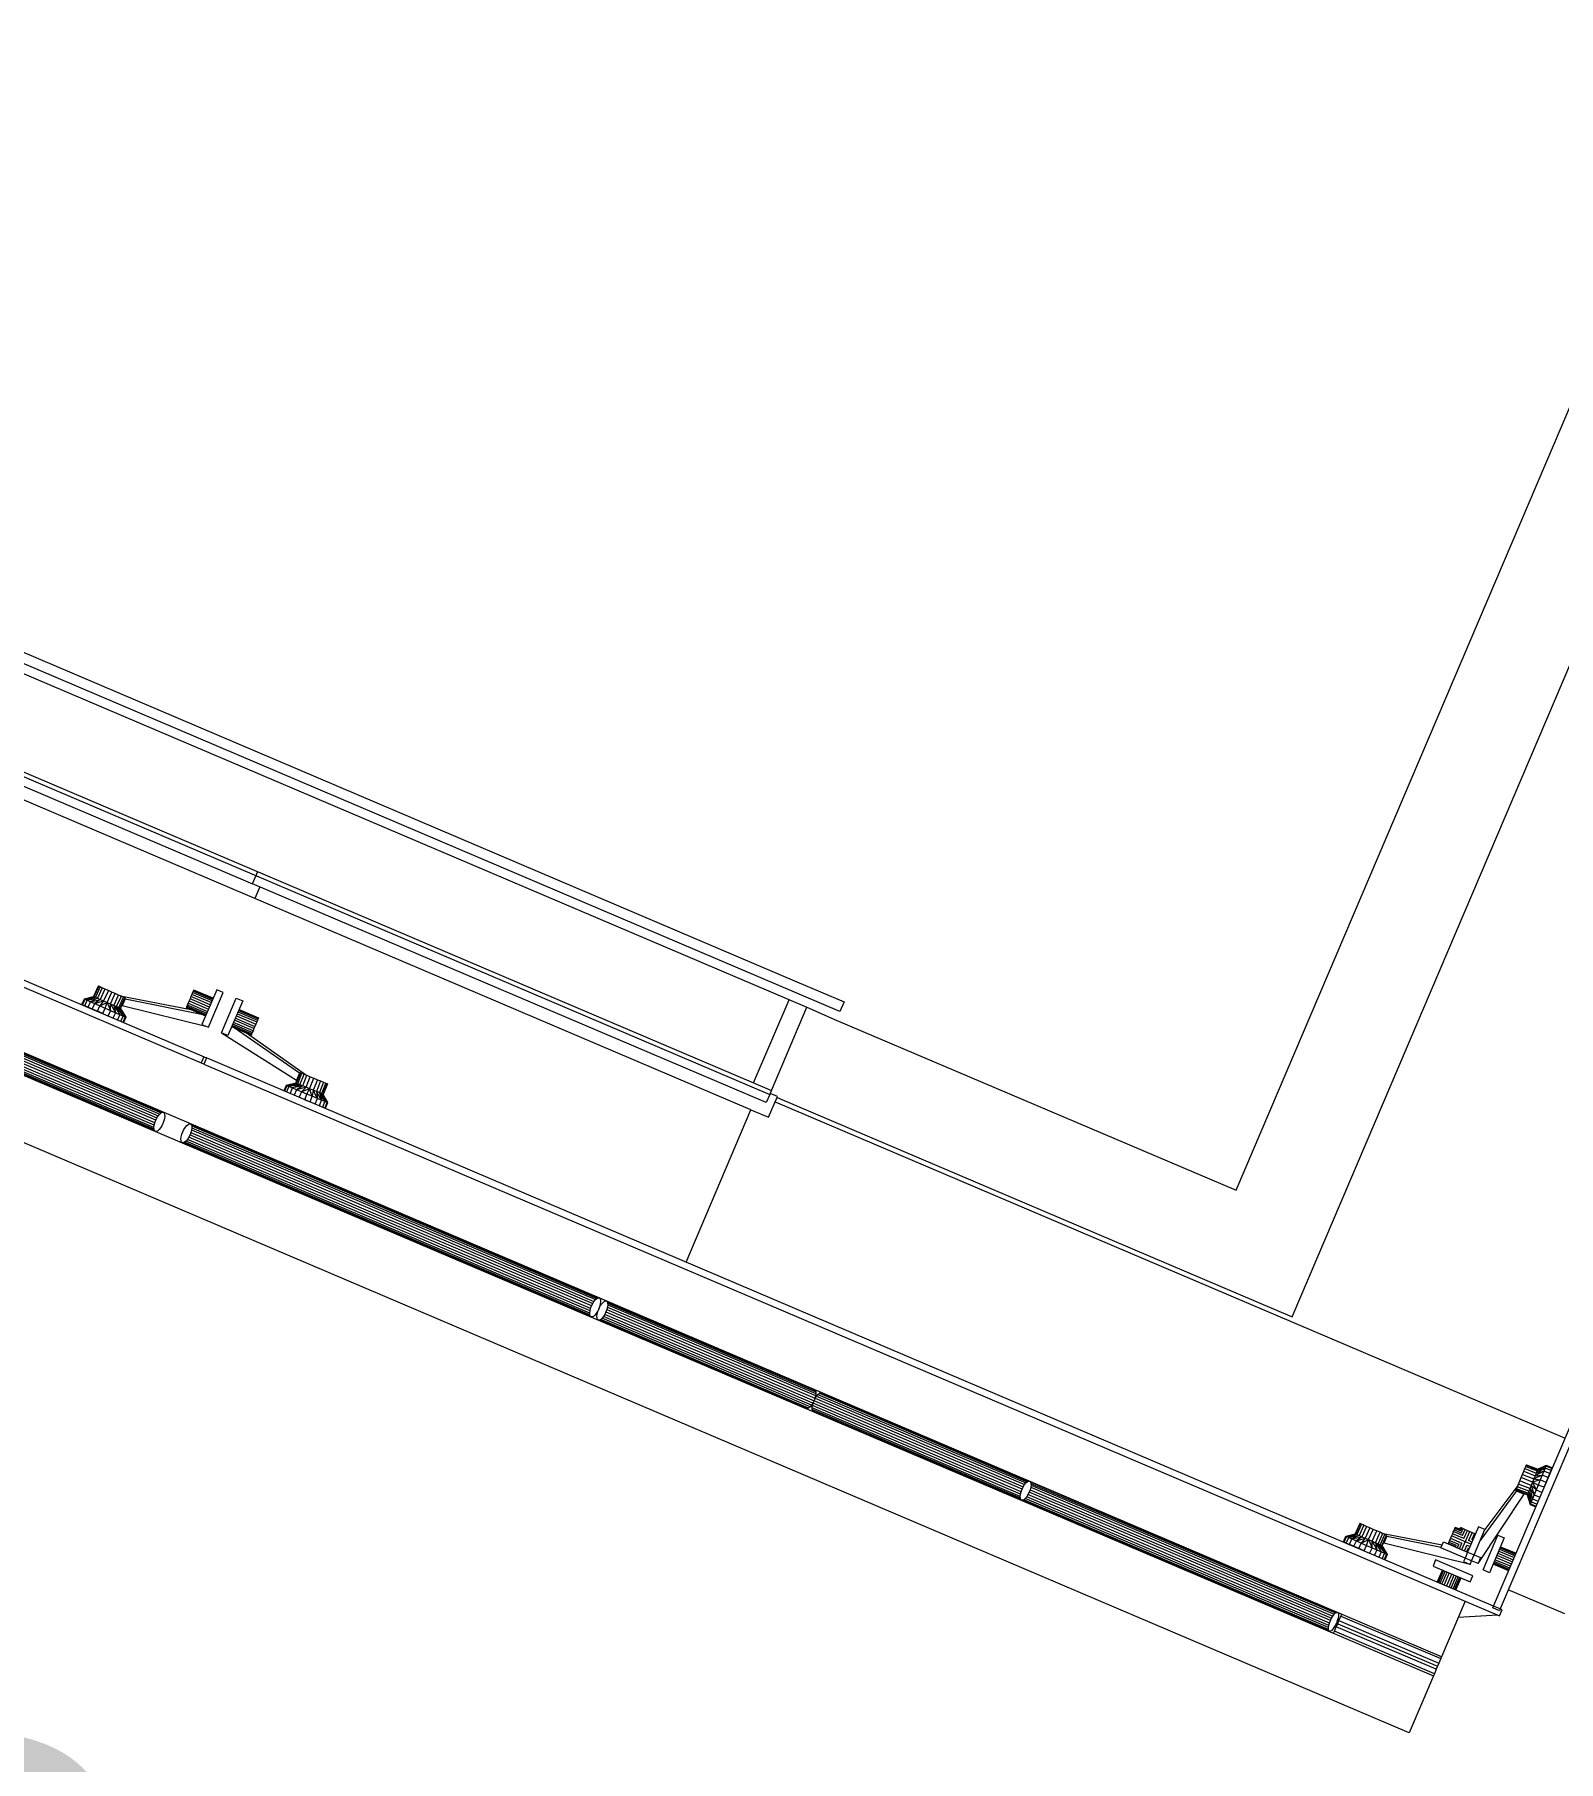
# Model space of a CAD drawing. Header units: metres. Extents: x -48 to 2360, y -1392 to 453.
# Drawn here: x 262.298 to 263.379, y -1268.028 to -1266.804 of the extents above; entities that cross this region are included whole.
import ezdxf
from ezdxf.enums import TextEntityAlignment as Align

# ---------------------------------------------------------------- set-up
doc = ezdxf.new("R2010")
doc.units = ezdxf.units.M
doc.layers.get('0').update_dxf_attribs({"color": 200})
doc.layers.add('corte3', color=215, linetype='Continuous', lineweight=5)
doc.layers.add('MUEBLES', color=223, linetype='Continuous', lineweight=5, transparency=0.3)
doc.styles.get("Standard").update_dxf_attribs({"font": 'arial.ttf'})

# ---------------------------------------------------------------- blocks, each defined once
blk = doc.blocks.new('S-Nivel Planta')
at = {"ltscale": 0.5}
h = blk.add_hatch(color=256, dxfattribs=at)
h.paths.add_polyline_path([(-0.06, 0), (0, 0), (0, 0.06, 0.414214)])
h.paths.add_polyline_path([(0, -0.06, 0.414214), (0.06, 0), (0, 0)])
for p, q in [((0, 0.08), (0, -0.08)), ((0.08, 0), (-0.08, 0))]:
    blk.add_line(p, q, dxfattribs=at)
blk.add_circle((0, 0), 0.06, dxfattribs=at)
blk.add_attdef('NIVEL_PLANTA', text='', height=0.12).set_placement((0.13, 0), align=Align.MIDDLE_LEFT)

msp = doc.modelspace()

# ---------------------------------------------------------------- linework, layer by layer
at = {"layer": 'MUEBLES', "transparency": 33554687}
for p, q in [((263.1501, -1267.6232), (263.6753, -1266.39)), ((263.3326, -1267.918), (263.6988, -1267.0582)), ((263.7035, -1267.0602), (263.3373, -1267.92)), ((261.5008, -1267.1378), (262.4201, -1267.5293)), ((262.4182, -1267.5337), (261.4989, -1267.1422)), ((262.8692, -1267.4965), (262.0989, -1267.1684)), ((262.1173, -1267.1833), (262.8457, -1267.4935)), ((262.1353, -1267.1758), (262.8386, -1267.4754)), ((263.2957, -1267.9539), (261.5025, -1267.1902)), ((261.4968, -1267.2036), (263.29, -1267.9674)), ((263.1898, -1267.7129), (263.4078, -1267.201)), ((263.2728, -1268.0078), (261.4796, -1267.244)), ((262.091, -1267.245), (262.8194, -1267.5552)), ((262.1047, -1267.2476), (262.808, -1267.5471)), ((262.0885, -1267.2508), (262.4528, -1267.4059)), ((262.806, -1267.5661), (262.1027, -1267.2666)), ((262.4528, -1267.4059), (262.4564, -1267.3973)), ((262.817, -1267.561), (262.4528, -1267.4059)), ((262.4579, -1267.4081), (262.4544, -1267.4164)), ((262.3433, -1267.4785), (262.34, -1267.4858)), ((262.3437, -1267.4786), (262.3403, -1267.486)), ((262.3446, -1267.4791), (262.3413, -1267.4864)), ((262.3462, -1267.4797), (262.3428, -1267.4871)), ((262.3437, -1267.4786), (262.3433, -1267.4785)), ((262.3446, -1267.4791), (262.3437, -1267.4786)), ((262.3462, -1267.4797), (262.3446, -1267.4791)), ((262.3481, -1267.4806), (262.3448, -1267.4879)), ((262.3481, -1267.4806), (262.3462, -1267.4797)), ((262.3505, -1267.4816), (262.3481, -1267.4806)), ((262.4109, -1267.4815), (262.4106, -1267.4821)), ((262.411, -1267.4813), (262.4109, -1267.4815)), ((262.4247, -1267.4873), (262.4109, -1267.4815)), ((262.4248, -1267.4871), (262.411, -1267.4813)), ((262.4274, -1267.481), (262.4169, -1267.5056)), ((262.432, -1267.4829), (262.4274, -1267.481)), ((262.8386, -1267.4754), (262.8721, -1267.4896)), ((262.3318, -1267.4915), (262.3336, -1267.4876)), ((262.3323, -1267.4917), (262.3318, -1267.4915)), ((262.3323, -1267.4917), (262.3341, -1267.4879)), ((262.3338, -1267.4924), (262.3323, -1267.4917)), ((262.3336, -1267.4876), (262.34, -1267.4858)), ((262.3336, -1267.4876), (262.3403, -1267.486)), ((262.3336, -1267.4876), (262.3341, -1267.4879)), ((262.3338, -1267.4924), (262.3355, -1267.4885)), ((262.3361, -1267.4934), (262.3338, -1267.4924)), ((262.3341, -1267.4879), (262.3403, -1267.486)), ((262.3341, -1267.4879), (262.3413, -1267.4864)), ((262.3355, -1267.4885), (262.3341, -1267.4879)), ((262.3355, -1267.4885), (262.3413, -1267.4864)), ((262.3355, -1267.4885), (262.3428, -1267.4871)), ((262.3355, -1267.4885), (262.3379, -1267.4895)), ((262.3361, -1267.4934), (262.3379, -1267.4895)), ((262.3391, -1267.4947), (262.3361, -1267.4934)), ((262.3428, -1267.4871), (262.3379, -1267.4895)), ((262.3379, -1267.4895), (262.3448, -1267.4879)), ((262.3379, -1267.4895), (262.3409, -1267.4909)), ((262.3391, -1267.4947), (262.3409, -1267.4909)), ((262.34, -1267.4858), (262.3403, -1267.486)), ((262.3403, -1267.486), (262.3413, -1267.4864)), ((262.3448, -1267.4879), (262.3409, -1267.4909)), ((262.3409, -1267.4909), (262.3471, -1267.489)), ((262.3409, -1267.4909), (262.3444, -1267.4924)), ((262.3413, -1267.4864), (262.3428, -1267.4871)), ((262.3427, -1267.4963), (262.3444, -1267.4924)), ((262.3428, -1267.4871), (262.3448, -1267.4879)), ((262.3471, -1267.489), (262.3444, -1267.4924)), ((262.3444, -1267.4924), (262.3496, -1267.49)), ((262.3444, -1267.4924), (262.3482, -1267.4941)), ((262.3448, -1267.4879), (262.3471, -1267.489)), ((262.3505, -1267.4816), (262.3471, -1267.489)), ((262.3471, -1267.489), (262.3496, -1267.49)), ((262.3482, -1267.4941), (262.3496, -1267.49)), ((262.3496, -1267.49), (262.353, -1267.4827)), ((262.3496, -1267.49), (262.3521, -1267.4911)), ((262.3496, -1267.49), (262.352, -1267.4958)), ((262.353, -1267.4827), (262.3505, -1267.4816)), ((262.352, -1267.4958), (262.3521, -1267.4911)), ((262.3521, -1267.4911), (262.3554, -1267.4838)), ((262.3521, -1267.4911), (262.3555, -1267.4973)), ((262.3521, -1267.4911), (262.3544, -1267.4922)), ((262.3554, -1267.4838), (262.353, -1267.4827)), ((262.3544, -1267.4922), (262.3578, -1267.4848)), ((262.3544, -1267.4922), (262.3555, -1267.4973)), ((262.3544, -1267.4922), (262.3564, -1267.493)), ((262.3544, -1267.4922), (262.3586, -1267.4986)), ((262.3578, -1267.4848), (262.3554, -1267.4838)), ((262.3564, -1267.493), (262.3598, -1267.4857)), ((262.3564, -1267.493), (262.3579, -1267.4937)), ((262.3586, -1267.4986), (262.3564, -1267.493)), ((262.3564, -1267.493), (262.3609, -1267.4997)), ((262.3598, -1267.4857), (262.3578, -1267.4848)), ((262.3579, -1267.4937), (262.3613, -1267.4864)), ((262.3579, -1267.4937), (262.3609, -1267.4997)), ((262.3579, -1267.4937), (262.3624, -1267.5003)), ((262.3579, -1267.4937), (262.3589, -1267.4941)), ((262.3588, -1267.4853), (262.409, -1267.495)), ((262.3589, -1267.4941), (262.3622, -1267.4868)), ((262.3592, -1267.4943), (262.3626, -1267.487)), ((262.3613, -1267.4864), (262.3598, -1267.4857)), ((262.3604, -1267.4925), (262.3601, -1267.4924)), ((262.3625, -1267.4875), (262.3604, -1267.4925)), ((262.4215, -1267.5076), (262.3604, -1267.4925)), ((262.3622, -1267.4868), (262.3613, -1267.4864)), ((262.3626, -1267.487), (262.3622, -1267.4868)), ((262.3623, -1267.4875), (262.3625, -1267.4875)), ((262.3625, -1267.4875), (262.4177, -1267.4987)), ((262.4058, -1267.4934), (262.4057, -1267.4936)), ((262.4057, -1267.4936), (262.4195, -1267.4995)), ((262.4061, -1267.4928), (262.4058, -1267.4934)), ((262.4058, -1267.4934), (262.4196, -1267.4993)), ((262.4065, -1267.4918), (262.4061, -1267.4928)), ((262.4061, -1267.4928), (262.4199, -1267.4986)), ((262.407, -1267.4905), (262.4065, -1267.4918)), ((262.4065, -1267.4918), (262.4203, -1267.4977)), ((262.4077, -1267.489), (262.407, -1267.4905)), ((262.407, -1267.4905), (262.4209, -1267.4964)), ((262.4084, -1267.4874), (262.4077, -1267.489)), ((262.4077, -1267.489), (262.4215, -1267.4949)), ((262.409, -1267.4858), (262.4084, -1267.4874)), ((262.4222, -1267.4933), (262.4084, -1267.4874)), ((262.4097, -1267.4843), (262.409, -1267.4858)), ((262.4228, -1267.4917), (262.409, -1267.4858)), ((262.4102, -1267.4831), (262.4097, -1267.4843)), ((262.4235, -1267.4902), (262.4097, -1267.4843)), ((262.4106, -1267.4821), (262.4102, -1267.4831)), ((262.424, -1267.4889), (262.4102, -1267.4831)), ((262.4244, -1267.488), (262.4106, -1267.4821)), ((262.4215, -1267.5076), (262.432, -1267.4829)), ((262.4307, -1267.5115), (262.4412, -1267.4869)), ((262.4458, -1267.4888), (262.4353, -1267.5135)), ((262.4412, -1267.4869), (262.4458, -1267.4888)), ((262.808, -1267.5471), (262.8331, -1267.4882)), ((262.8194, -1267.5552), (262.8457, -1267.4935)), ((262.8457, -1267.4935), (262.8666, -1267.5025)), ((262.8721, -1267.4896), (262.8692, -1267.4965)), ((262.3373, -1267.4939), (262.3372, -1267.494)), ((262.3376, -1267.4941), (262.3376, -1267.4942)), ((262.3385, -1267.4945), (262.3385, -1267.4946)), ((262.3427, -1267.4963), (262.3391, -1267.4947)), ((262.34, -1267.4951), (262.3399, -1267.4952)), ((262.3419, -1267.4959), (262.3418, -1267.496)), ((262.3465, -1267.498), (262.3427, -1267.4963)), ((262.3441, -1267.4969), (262.3441, -1267.4969)), ((262.3465, -1267.498), (262.3482, -1267.4941)), ((262.3465, -1267.498), (262.3465, -1267.498)), ((262.3482, -1267.4941), (262.352, -1267.4958)), ((262.352, -1267.4958), (262.3503, -1267.4996)), ((262.352, -1267.4958), (262.3555, -1267.4973)), ((262.3555, -1267.4973), (262.3538, -1267.5011)), ((262.3555, -1267.4973), (262.3586, -1267.4986)), ((262.3586, -1267.4986), (262.3569, -1267.5024)), ((262.3586, -1267.4986), (262.3609, -1267.4997)), ((262.3589, -1267.4941), (262.3592, -1267.4943)), ((262.3589, -1267.4941), (262.3629, -1267.5005)), ((262.3589, -1267.4941), (262.3624, -1267.5003)), ((262.3592, -1267.4943), (262.3629, -1267.5005)), ((262.3609, -1267.4997), (262.3592, -1267.5034)), ((262.3624, -1267.5003), (262.3607, -1267.504)), ((262.3609, -1267.4997), (262.3624, -1267.5003)), ((262.3629, -1267.5005), (262.3612, -1267.5042)), ((262.3624, -1267.5003), (262.3629, -1267.5005)), ((262.4169, -1267.5056), (262.4215, -1267.5076)), ((262.4525, -1267.5114), (262.4387, -1267.5055)), ((262.4531, -1267.5101), (262.4393, -1267.5042)), ((262.4537, -1267.5086), (262.4399, -1267.5027)), ((262.4406, -1267.5011), (262.4544, -1267.507)), ((262.4413, -1267.4995), (262.4551, -1267.5054)), ((262.4419, -1267.4981), (262.4557, -1267.5039)), ((262.4424, -1267.4968), (262.4562, -1267.5027)), ((262.4429, -1267.4958), (262.4567, -1267.5017)), ((262.4431, -1267.4952), (262.4569, -1267.5011)), ((262.4432, -1267.495), (262.457, -1267.5009)), ((262.4551, -1267.5054), (262.4544, -1267.507)), ((262.4557, -1267.5039), (262.4551, -1267.5054)), ((262.4562, -1267.5027), (262.4557, -1267.5039)), ((262.4567, -1267.5017), (262.4562, -1267.5027)), ((262.4569, -1267.5011), (262.4567, -1267.5017)), ((262.457, -1267.5009), (262.4569, -1267.5011)), ((262.8666, -1267.5025), (263.1501, -1267.6232)), ((262.3828, -1267.5787), (262.2398, -1267.5177)), ((262.383, -1267.5771), (262.2404, -1267.5163)), ((262.3835, -1267.5754), (262.241, -1267.5147)), ((262.3841, -1267.5736), (262.2418, -1267.513)), ((262.2425, -1267.5112), (262.385, -1267.5719)), ((262.2432, -1267.5096), (262.3859, -1267.5704)), ((262.2438, -1267.5082), (262.3869, -1267.5692)), ((262.2443, -1267.5072), (262.3879, -1267.5683)), ((262.2446, -1267.5065), (262.3888, -1267.5679)), ((262.4353, -1267.5135), (262.4307, -1267.5115)), ((262.4307, -1267.5115), (262.4839, -1267.5451)), ((262.4519, -1267.513), (262.438, -1267.5071)), ((262.4518, -1267.5132), (262.438, -1267.5073)), ((262.4521, -1267.5124), (262.4383, -1267.5065)), ((262.4861, -1267.5401), (262.4398, -1267.5081)), ((262.4903, -1267.5413), (262.4485, -1267.5118)), ((262.4519, -1267.513), (262.4518, -1267.5132)), ((262.4521, -1267.5124), (262.4519, -1267.513)), ((262.4525, -1267.5114), (262.4521, -1267.5124)), ((262.4531, -1267.5101), (262.4525, -1267.5114)), ((262.4537, -1267.5086), (262.4531, -1267.5101)), ((262.4544, -1267.507), (262.4537, -1267.5086)), ((262.3832, -1267.5809), (262.239, -1267.5195)), ((262.3829, -1267.58), (262.2393, -1267.5188)), ((262.4181, -1267.5285), (262.4162, -1267.5328)), ((262.4201, -1267.5293), (262.4182, -1267.5337)), ((263.3326, -1267.918), (262.4201, -1267.5293)), ((262.4182, -1267.5337), (263.3369, -1267.925)), ((262.4835, -1267.5472), (262.4864, -1267.5397)), ((262.4838, -1267.5473), (262.4868, -1267.5399)), ((262.4861, -1267.5401), (262.4839, -1267.5451)), ((262.4848, -1267.5477), (262.4877, -1267.5403)), ((262.4862, -1267.5402), (262.4861, -1267.5401)), ((262.4863, -1267.5484), (262.4893, -1267.5409)), ((262.4864, -1267.5397), (262.4868, -1267.5399)), ((262.4868, -1267.5399), (262.4877, -1267.5403)), ((262.4877, -1267.5403), (262.4893, -1267.5409)), ((262.4883, -1267.5492), (262.4913, -1267.5417)), ((262.4893, -1267.5409), (262.4913, -1267.5417)), ((262.4907, -1267.5502), (262.4936, -1267.5427)), ((262.4913, -1267.5417), (262.4936, -1267.5427)), ((262.4936, -1267.5427), (262.4962, -1267.5437)), ((262.4765, -1267.5489), (262.475, -1267.5527)), ((262.477, -1267.5491), (262.4755, -1267.5529)), ((262.4835, -1267.5472), (262.4765, -1267.5489)), ((262.4838, -1267.5473), (262.4765, -1267.5489)), ((262.477, -1267.5491), (262.4765, -1267.5489)), ((262.4784, -1267.5497), (262.4769, -1267.5535)), ((262.4838, -1267.5473), (262.477, -1267.5491)), ((262.4848, -1267.5477), (262.477, -1267.5491)), ((262.4784, -1267.5497), (262.477, -1267.5491)), ((262.4848, -1267.5477), (262.4784, -1267.5497)), ((262.4863, -1267.5484), (262.4784, -1267.5497)), ((262.4808, -1267.5507), (262.4784, -1267.5497)), ((262.4808, -1267.5507), (262.4793, -1267.5545)), ((262.4808, -1267.5507), (262.4863, -1267.5484)), ((262.4883, -1267.5492), (262.4808, -1267.5507)), ((262.4839, -1267.5519), (262.4808, -1267.5507)), ((262.4839, -1267.5519), (262.4823, -1267.5558)), ((262.4838, -1267.5473), (262.4835, -1267.5472)), ((262.4848, -1267.5477), (262.4838, -1267.5473)), ((262.4839, -1267.5451), (262.4843, -1267.5452)), ((262.4883, -1267.5492), (262.4839, -1267.5519)), ((262.4907, -1267.5502), (262.4839, -1267.5519)), ((262.4874, -1267.5534), (262.4839, -1267.5519)), ((262.4863, -1267.5484), (262.4848, -1267.5477)), ((262.4874, -1267.5534), (262.4859, -1267.5573)), ((262.4883, -1267.5492), (262.4863, -1267.5484)), ((262.4874, -1267.5534), (262.4907, -1267.5502)), ((262.4932, -1267.5512), (262.4874, -1267.5534)), ((262.4913, -1267.555), (262.4874, -1267.5534)), ((262.4907, -1267.5502), (262.4883, -1267.5492)), ((262.4897, -1267.559), (262.4913, -1267.555)), ((262.4932, -1267.5512), (262.4907, -1267.5502)), ((262.4913, -1267.555), (262.4932, -1267.5512)), ((262.4951, -1267.5566), (262.4913, -1267.555)), ((262.4932, -1267.5512), (262.4962, -1267.5437)), ((262.4957, -1267.5522), (262.4932, -1267.5512)), ((262.4951, -1267.5566), (262.4932, -1267.5512)), ((262.4957, -1267.5522), (262.4951, -1267.5566)), ((262.4987, -1267.5448), (262.4957, -1267.5522)), ((262.4987, -1267.5581), (262.4957, -1267.5522)), ((262.4981, -1267.5532), (262.4957, -1267.5522)), ((262.4962, -1267.5437), (262.4987, -1267.5448)), ((262.501, -1267.5457), (262.4981, -1267.5532)), ((262.5017, -1267.5593), (262.4981, -1267.5532)), ((262.4981, -1267.5532), (262.4987, -1267.5581)), ((262.5001, -1267.554), (262.4981, -1267.5532)), ((262.4987, -1267.5448), (262.501, -1267.5457)), ((262.503, -1267.5465), (262.5001, -1267.554)), ((262.5041, -1267.5603), (262.5001, -1267.554)), ((262.5001, -1267.554), (262.5017, -1267.5593)), ((262.5016, -1267.5547), (262.5001, -1267.554)), ((262.501, -1267.5457), (262.503, -1267.5465)), ((262.5046, -1267.5472), (262.5016, -1267.5547)), ((262.5026, -1267.5551), (262.5016, -1267.5547)), ((262.5041, -1267.5603), (262.5016, -1267.5547)), ((262.5056, -1267.5609), (262.5016, -1267.5547)), ((262.5055, -1267.5476), (262.5026, -1267.5551)), ((262.5059, -1267.5477), (262.5029, -1267.5552)), ((262.503, -1267.5465), (262.5046, -1267.5472)), ((262.5046, -1267.5472), (262.5055, -1267.5476)), ((262.5055, -1267.5476), (262.5059, -1267.5477)), ((262.808, -1267.5471), (262.8206, -1267.5525)), ((262.8249, -1267.5567), (262.8197, -1267.5545)), ((262.4896, -1267.5589), (262.4897, -1267.559)), ((262.4897, -1267.559), (262.4935, -1267.5605)), ((262.4921, -1267.5599), (262.4921, -1267.56)), ((262.4935, -1267.5605), (262.4951, -1267.5566)), ((262.4935, -1267.5605), (262.4971, -1267.562)), ((262.4943, -1267.5609), (262.4943, -1267.5609)), ((262.4987, -1267.5581), (262.4951, -1267.5566)), ((262.4962, -1267.5617), (262.4962, -1267.5617)), ((262.4971, -1267.562), (262.4987, -1267.5581)), ((262.4971, -1267.562), (262.5002, -1267.5633)), ((262.4977, -1267.5623), (262.4977, -1267.5624)), ((262.4986, -1267.5626), (262.4986, -1267.5627)), ((262.5017, -1267.5593), (262.4987, -1267.5581)), ((262.4989, -1267.5628), (262.4989, -1267.5629)), ((262.5002, -1267.5633), (262.5017, -1267.5593)), ((262.5002, -1267.5633), (262.5025, -1267.5642)), ((262.5041, -1267.5603), (262.5017, -1267.5593)), ((262.5025, -1267.5642), (262.5041, -1267.5603)), ((262.5025, -1267.5642), (262.504, -1267.5649)), ((262.5056, -1267.5609), (262.5026, -1267.5551)), ((262.5061, -1267.5611), (262.5026, -1267.5551)), ((262.5029, -1267.5552), (262.5026, -1267.5551)), ((262.5061, -1267.5611), (262.5029, -1267.5552)), ((262.504, -1267.5649), (262.5056, -1267.5609)), ((262.504, -1267.5649), (262.5045, -1267.5651)), ((262.5041, -1267.5603), (262.5056, -1267.5609)), ((262.5045, -1267.5651), (262.5061, -1267.5611)), ((262.5061, -1267.5611), (262.5056, -1267.5609)), ((262.7601, -1267.6741), (262.806, -1267.5661)), ((262.806, -1267.5661), (262.8186, -1267.5715)), ((262.8194, -1267.5552), (262.817, -1267.561)), ((262.8186, -1267.5715), (262.8249, -1267.5567)), ((262.8233, -1267.5605), (263.3833, -1267.799)), ((262.8246, -1267.5574), (263.1898, -1267.7129)), ((262.3828, -1267.5787), (262.383, -1267.5771)), ((262.3829, -1267.58), (262.3828, -1267.5787)), ((262.383, -1267.5771), (262.3835, -1267.5754)), ((262.3835, -1267.5754), (262.3841, -1267.5736)), ((262.3841, -1267.5736), (262.385, -1267.5719)), ((262.385, -1267.5719), (262.3859, -1267.5704)), ((262.3859, -1267.5704), (262.3869, -1267.5692)), ((262.3875, -1267.579), (262.3865, -1267.5802)), ((262.3869, -1267.5692), (262.3879, -1267.5683)), ((262.3884, -1267.5775), (262.3875, -1267.579)), ((262.3879, -1267.5683), (262.3888, -1267.5679)), ((262.3892, -1267.5758), (262.3884, -1267.5775)), ((262.3888, -1267.5679), (262.3895, -1267.568)), ((262.3899, -1267.574), (262.3892, -1267.5758)), ((262.3895, -1267.568), (262.3901, -1267.5685)), ((262.3903, -1267.5723), (262.3899, -1267.574)), ((262.3901, -1267.5685), (262.3904, -1267.5694)), ((262.3905, -1267.5707), (262.3903, -1267.5723)), ((262.3904, -1267.5694), (262.3905, -1267.5707)), ((262.4041, -1267.5801), (262.4051, -1267.5785)), ((262.4051, -1267.5785), (262.4061, -1267.5773)), ((262.4061, -1267.5773), (262.407, -1267.5765)), ((262.407, -1267.5765), (262.4079, -1267.5761)), ((262.4079, -1267.5761), (262.4087, -1267.5761)), ((262.4087, -1267.5761), (262.4093, -1267.5766)), ((262.4093, -1267.5766), (262.5535, -1267.6381)), ((262.4093, -1267.5766), (262.4096, -1267.5776)), ((262.4097, -1267.5789), (262.4095, -1267.5804)), ((262.4096, -1267.5776), (262.5532, -1267.6387)), ((262.4096, -1267.5776), (262.4097, -1267.5789)), ((262.4097, -1267.5789), (262.5528, -1267.6398)), ((262.3832, -1267.5809), (262.3829, -1267.58)), ((262.3838, -1267.5814), (262.3832, -1267.5809)), ((262.3846, -1267.5815), (262.3838, -1267.5814)), ((262.3855, -1267.5811), (262.3846, -1267.5815)), ((262.3865, -1267.5802), (262.3855, -1267.5811)), ((262.402, -1267.5868), (262.4022, -1267.5853)), ((262.4021, -1267.5881), (262.402, -1267.5868)), ((262.4024, -1267.5891), (262.4021, -1267.5881)), ((262.4022, -1267.5853), (262.4026, -1267.5835)), ((262.403, -1267.5896), (262.4024, -1267.5891)), ((262.4026, -1267.5835), (262.4033, -1267.5818)), ((262.4037, -1267.5896), (262.403, -1267.5896)), ((262.4033, -1267.5818), (262.4041, -1267.5801)), ((262.4046, -1267.5892), (262.4037, -1267.5896)), ((262.548, -1267.6511), (262.4037, -1267.5896)), ((262.4056, -1267.5884), (262.4046, -1267.5892)), ((262.5482, -1267.6504), (262.4046, -1267.5892)), ((262.4066, -1267.5872), (262.4056, -1267.5884)), ((262.5487, -1267.6493), (262.4056, -1267.5884)), ((262.4076, -1267.5856), (262.4066, -1267.5872)), ((262.5493, -1267.6479), (262.4066, -1267.5872)), ((262.4084, -1267.5839), (262.4076, -1267.5856)), ((262.55, -1267.6463), (262.4076, -1267.5856)), ((262.409, -1267.5822), (262.4084, -1267.5839)), ((262.4084, -1267.5839), (262.5507, -1267.6446)), ((262.4095, -1267.5804), (262.409, -1267.5822)), ((262.409, -1267.5822), (262.5515, -1267.6428)), ((262.4095, -1267.5804), (262.5522, -1267.6412)), ((262.5528, -1267.6398), (262.6958, -1267.7007)), ((262.5532, -1267.6387), (262.6968, -1267.6999)), ((262.5535, -1267.6381), (262.6977, -1267.6995)), ((262.6922, -1267.7125), (262.548, -1267.6511)), ((262.6919, -1267.7116), (262.5482, -1267.6504)), ((262.6918, -1267.7103), (262.5487, -1267.6493)), ((262.692, -1267.7087), (262.5493, -1267.6479)), ((262.6924, -1267.707), (262.55, -1267.6463)), ((262.6931, -1267.7052), (262.5507, -1267.6446)), ((262.5515, -1267.6428), (262.6939, -1267.7035)), ((262.5522, -1267.6412), (262.6948, -1267.702)), ((262.6948, -1267.702), (262.6958, -1267.7007)), ((262.6958, -1267.7007), (262.6968, -1267.6999)), ((262.6968, -1267.6999), (262.6977, -1267.6995)), ((262.6977, -1267.6995), (262.6985, -1267.6995)), ((262.6985, -1267.6995), (262.699, -1267.7)), ((262.699, -1267.7), (262.6994, -1267.701)), ((262.6994, -1267.701), (262.6994, -1267.7023)), ((262.702, -1267.7021), (262.7029, -1267.7017)), ((262.7029, -1267.7017), (262.7036, -1267.7017)), ((262.7036, -1267.7017), (262.7042, -1267.7022)), ((262.6918, -1267.7103), (262.692, -1267.7087)), ((262.6919, -1267.7116), (262.6918, -1267.7103)), ((262.6922, -1267.7125), (262.6919, -1267.7116)), ((262.692, -1267.7087), (262.6924, -1267.707)), ((262.6927, -1267.713), (262.6922, -1267.7125)), ((262.6924, -1267.707), (262.6931, -1267.7052)), ((262.6935, -1267.713), (262.6927, -1267.713)), ((262.6931, -1267.7052), (262.6939, -1267.7035)), ((262.6944, -1267.7126), (262.6935, -1267.713)), ((262.6939, -1267.7035), (262.6948, -1267.702)), ((262.6954, -1267.7118), (262.6944, -1267.7126)), ((262.6964, -1267.7106), (262.6954, -1267.7118)), ((262.6973, -1267.7091), (262.6964, -1267.7106)), ((262.6969, -1267.7125), (262.6971, -1267.7109)), ((262.697, -1267.7137), (262.6969, -1267.7125)), ((262.6973, -1267.7147), (262.697, -1267.7137)), ((262.6971, -1267.7109), (262.6976, -1267.7092)), ((262.6982, -1267.7074), (262.6973, -1267.7091)), ((262.6976, -1267.7092), (262.6982, -1267.7074)), ((262.6988, -1267.7056), (262.6982, -1267.7074)), ((262.6982, -1267.7074), (262.699, -1267.7057)), ((262.6993, -1267.7038), (262.6988, -1267.7056)), ((262.699, -1267.7057), (262.7, -1267.7042)), ((262.6994, -1267.7023), (262.6993, -1267.7038)), ((262.7006, -1267.714), (262.6996, -1267.7148)), ((262.7, -1267.7042), (262.701, -1267.7029)), ((262.7016, -1267.7128), (262.7006, -1267.714)), ((262.848, -1267.7768), (262.7006, -1267.714)), ((262.701, -1267.7029), (262.702, -1267.7021)), ((262.7025, -1267.7113), (262.7016, -1267.7128)), ((262.849, -1267.7756), (262.7016, -1267.7128)), ((262.7033, -1267.7095), (262.7025, -1267.7113)), ((262.85, -1267.7741), (262.7025, -1267.7113)), ((262.704, -1267.7078), (262.7033, -1267.7095)), ((262.7033, -1267.7095), (262.8508, -1267.7724)), ((262.7044, -1267.706), (262.704, -1267.7078)), ((262.704, -1267.7078), (262.8515, -1267.7706)), ((262.7042, -1267.7022), (262.8517, -1267.765)), ((262.7042, -1267.7022), (262.7045, -1267.7032)), ((262.7046, -1267.7045), (262.7044, -1267.706)), ((262.7044, -1267.706), (262.8519, -1267.7688)), ((262.7045, -1267.7032), (262.852, -1267.766)), ((262.7045, -1267.7032), (262.7046, -1267.7045)), ((262.7046, -1267.7045), (262.8521, -1267.7673)), ((262.6979, -1267.7152), (262.6973, -1267.7147)), ((262.6987, -1267.7152), (262.6979, -1267.7152)), ((262.6996, -1267.7148), (262.6987, -1267.7152)), ((262.8461, -1267.7781), (262.6987, -1267.7152)), ((262.847, -1267.7776), (262.6996, -1267.7148)), ((262.85, -1267.7741), (262.849, -1267.7756)), ((262.8497, -1267.7759), (262.8501, -1267.7741)), ((262.8508, -1267.7724), (262.85, -1267.7741)), ((262.8501, -1267.7741), (262.8508, -1267.7724)), ((262.9976, -1267.8369), (262.8501, -1267.7741)), ((262.8515, -1267.7706), (262.8508, -1267.7724)), ((262.8508, -1267.7724), (262.8516, -1267.7706)), ((262.9983, -1267.8352), (262.8508, -1267.7724)), ((262.8511, -1267.7645), (262.8517, -1267.765)), ((262.8519, -1267.7688), (262.8515, -1267.7706)), ((262.8516, -1267.7706), (262.8526, -1267.7691)), ((262.8516, -1267.7706), (262.9991, -1267.8335)), ((262.8517, -1267.765), (262.852, -1267.766)), ((262.8521, -1267.7673), (262.8519, -1267.7688)), ((262.852, -1267.766), (262.8521, -1267.7673)), ((262.8526, -1267.7691), (262.8536, -1267.7679)), ((262.8526, -1267.7691), (263, -1267.8319)), ((262.8536, -1267.7679), (262.8546, -1267.7671)), ((262.8536, -1267.7679), (263.001, -1267.8307)), ((262.8546, -1267.7671), (262.8555, -1267.7667)), ((262.8546, -1267.7671), (263.002, -1267.8299)), ((262.8555, -1267.7667), (263.0029, -1267.8295)), ((262.8555, -1267.7667), (262.8562, -1267.7667)), ((262.8461, -1267.7781), (262.8454, -1267.778)), ((262.847, -1267.7776), (262.8461, -1267.7781)), ((262.848, -1267.7768), (262.847, -1267.7776)), ((262.849, -1267.7756), (262.848, -1267.7768)), ((262.8495, -1267.7774), (262.8497, -1267.7759)), ((262.997, -1267.8402), (262.8495, -1267.7774)), ((262.8496, -1267.7787), (262.8495, -1267.7774)), ((262.9971, -1267.8415), (262.8496, -1267.7787)), ((262.8499, -1267.7797), (262.8496, -1267.7787)), ((262.9972, -1267.8387), (262.8497, -1267.7759)), ((262.9974, -1267.8425), (262.8499, -1267.7797)), ((262.8505, -1267.7802), (262.8499, -1267.7797)), ((263.3531, -1267.8246), (263.354, -1267.8224)), ((263.354, -1267.8224), (263.3548, -1267.8205)), ((263.354, -1267.8224), (263.362, -1267.8256)), ((263.3548, -1267.8205), (263.3554, -1267.8191)), ((263.3548, -1267.8205), (263.3628, -1267.8237)), ((263.3554, -1267.8191), (263.3558, -1267.8181)), ((263.3554, -1267.8191), (263.3634, -1267.8222)), ((263.3558, -1267.8181), (263.3559, -1267.8178)), ((263.3558, -1267.8181), (263.3638, -1267.8213)), ((263.3559, -1267.8178), (263.3639, -1267.821)), ((263.3683, -1267.8224), (263.362, -1267.8256)), ((263.3628, -1267.8237), (263.362, -1267.8256)), ((263.3692, -1267.8202), (263.3628, -1267.8237)), ((263.3634, -1267.8222), (263.3628, -1267.8237)), ((263.3628, -1267.8237), (263.3683, -1267.8224)), ((263.3697, -1267.8188), (263.3634, -1267.8222)), ((263.3692, -1267.8202), (263.3634, -1267.8222)), ((263.3638, -1267.8213), (263.3634, -1267.8222)), ((263.3699, -1267.8183), (263.3638, -1267.8213)), ((263.3697, -1267.8188), (263.3638, -1267.8213)), ((263.3639, -1267.821), (263.3638, -1267.8213)), ((263.3699, -1267.8183), (263.3639, -1267.821)), ((263.3683, -1267.8224), (263.3671, -1267.8252)), ((263.3692, -1267.8202), (263.3683, -1267.8224)), ((263.3725, -1267.8241), (263.3683, -1267.8224)), ((263.3692, -1267.8202), (263.3697, -1267.8188)), ((263.3734, -1267.8218), (263.3692, -1267.8202)), ((263.3699, -1267.8183), (263.3697, -1267.8188)), ((263.374, -1267.8205), (263.3697, -1267.8188)), ((263.3742, -1267.82), (263.3699, -1267.8183)), ((263.3713, -1267.8269), (263.3725, -1267.8241)), ((263.3725, -1267.8241), (263.3734, -1267.8218)), ((263.3734, -1267.8218), (263.374, -1267.8205)), ((263.374, -1267.8205), (263.3742, -1267.82)), ((262.9976, -1267.8369), (262.9983, -1267.8352)), ((262.9983, -1267.8352), (262.9991, -1267.8335)), ((262.9991, -1267.8335), (263, -1267.8319)), ((263, -1267.8319), (263.001, -1267.8307)), ((263.001, -1267.8307), (263.002, -1267.8299)), ((263.002, -1267.8299), (263.0029, -1267.8295)), ((263.0029, -1267.8295), (263.0037, -1267.8295)), ((263.004, -1267.8356), (263.0034, -1267.8373)), ((263.0037, -1267.8295), (263.0043, -1267.83)), ((263.0045, -1267.8338), (263.004, -1267.8356)), ((263.004, -1267.8356), (263.2178, -1267.9266)), ((263.0043, -1267.83), (263.2213, -1267.9225)), ((263.0043, -1267.83), (263.0046, -1267.831)), ((263.0047, -1267.8323), (263.0045, -1267.8338)), ((263.0045, -1267.8338), (263.2187, -1267.9251)), ((263.0046, -1267.831), (263.2205, -1267.9229)), ((263.0046, -1267.831), (263.0047, -1267.8323)), ((263.0047, -1267.8323), (263.2196, -1267.9238)), ((263.3489, -1267.8364), (263.3231, -1267.8715)), ((263.3499, -1267.8325), (263.3263, -1267.8638)), ((263.3484, -1267.836), (263.3486, -1267.8357)), ((263.3564, -1267.8392), (263.3484, -1267.836)), ((263.3486, -1267.8357), (263.3489, -1267.8348)), ((263.3566, -1267.8389), (263.3486, -1267.8357)), ((263.3489, -1267.8348), (263.3495, -1267.8334)), ((263.3569, -1267.838), (263.3489, -1267.8348)), ((263.349, -1267.8362), (263.3489, -1267.8364)), ((263.3489, -1267.8364), (263.3542, -1267.8387)), ((263.3495, -1267.8334), (263.3503, -1267.8315)), ((263.3575, -1267.8365), (263.3495, -1267.8334)), ((263.3503, -1267.8315), (263.3512, -1267.8293)), ((263.3583, -1267.8347), (263.3503, -1267.8315)), ((263.3512, -1267.8293), (263.3522, -1267.8269)), ((263.3592, -1267.8325), (263.3512, -1267.8293)), ((263.3522, -1267.8269), (263.3531, -1267.8246)), ((263.3602, -1267.8301), (263.3522, -1267.8269)), ((263.3531, -1267.8246), (263.3611, -1267.8278)), ((263.3575, -1267.8365), (263.3569, -1267.838)), ((263.3583, -1267.8347), (263.3575, -1267.8365)), ((263.3602, -1267.842), (263.3575, -1267.8365)), ((263.3575, -1267.8365), (263.3593, -1267.8442)), ((263.3592, -1267.8325), (263.3583, -1267.8347)), ((263.3583, -1267.8347), (263.3614, -1267.8391)), ((263.3583, -1267.8347), (263.3602, -1267.842)), ((263.3602, -1267.8301), (263.3592, -1267.8325)), ((263.3628, -1267.8357), (263.3592, -1267.8325)), ((263.3592, -1267.8325), (263.3614, -1267.8391)), ((263.3611, -1267.8278), (263.3602, -1267.8301)), ((263.3657, -1267.8286), (263.3602, -1267.8301)), ((263.3642, -1267.8322), (263.3602, -1267.8301)), ((263.3602, -1267.8301), (263.3628, -1267.8357)), ((263.3671, -1267.8252), (263.3611, -1267.8278)), ((263.362, -1267.8256), (263.3611, -1267.8278)), ((263.3611, -1267.8278), (263.3657, -1267.8286)), ((263.3628, -1267.8357), (263.3614, -1267.8391)), ((263.362, -1267.8256), (263.3671, -1267.8252)), ((263.3642, -1267.8322), (263.3628, -1267.8357)), ((263.3628, -1267.8357), (263.367, -1267.8374)), ((263.3657, -1267.8286), (263.3642, -1267.8322)), ((263.3685, -1267.8338), (263.3642, -1267.8322)), ((263.3671, -1267.8252), (263.3657, -1267.8286)), ((263.3699, -1267.8303), (263.3657, -1267.8286)), ((263.3713, -1267.8269), (263.3671, -1267.8252)), ((263.3685, -1267.8338), (263.3699, -1267.8303)), ((263.3685, -1267.8339), (263.3685, -1267.8338)), ((263.3694, -1267.8316), (263.3694, -1267.8316)), ((263.3699, -1267.8303), (263.3713, -1267.8269)), ((263.3702, -1267.8295), (263.3703, -1267.8295)), ((263.371, -1267.8277), (263.3711, -1267.8278)), ((263.3715, -1267.8263), (263.3716, -1267.8264)), ((263.3719, -1267.8255), (263.372, -1267.8255)), ((263.372, -1267.8252), (263.3721, -1267.8252)), ((262.997, -1267.8402), (262.9972, -1267.8387)), ((262.9971, -1267.8415), (262.997, -1267.8402)), ((262.9974, -1267.8425), (262.9971, -1267.8415)), ((262.9972, -1267.8387), (262.9976, -1267.8369)), ((262.998, -1267.843), (262.9974, -1267.8425)), ((262.9987, -1267.843), (262.998, -1267.843)), ((262.9996, -1267.8426), (262.9987, -1267.843)), ((263.2158, -1267.9355), (262.9987, -1267.843)), ((263.0006, -1267.8418), (262.9996, -1267.8426)), ((263.2156, -1267.9346), (262.9996, -1267.8426)), ((263.0016, -1267.8406), (263.0006, -1267.8418)), ((263.2156, -1267.9333), (263.0006, -1267.8418)), ((263.0025, -1267.839), (263.0016, -1267.8406)), ((263.2158, -1267.9318), (263.0016, -1267.8406)), ((263.0034, -1267.8373), (263.0025, -1267.839)), ((263.2163, -1267.9301), (263.0025, -1267.839)), ((263.217, -1267.9283), (263.0034, -1267.8373)), ((263.3216, -1267.8879), (263.3542, -1267.8387)), ((263.3542, -1267.8387), (263.3543, -1267.8384)), ((263.3566, -1267.8389), (263.3564, -1267.8392)), ((263.3564, -1267.8392), (263.3586, -1267.846)), ((263.3569, -1267.838), (263.3566, -1267.8389)), ((263.3566, -1267.8389), (263.3586, -1267.846)), ((263.3566, -1267.8389), (263.3588, -1267.8455)), ((263.3569, -1267.838), (263.3593, -1267.8442)), ((263.3569, -1267.838), (263.3588, -1267.8455)), ((263.3588, -1267.8455), (263.3586, -1267.846)), ((263.3586, -1267.846), (263.3626, -1267.8476)), ((263.3593, -1267.8442), (263.3588, -1267.8455)), ((263.3588, -1267.8455), (263.3628, -1267.8472)), ((263.3602, -1267.842), (263.3593, -1267.8442)), ((263.3593, -1267.8442), (263.3634, -1267.8458)), ((263.3614, -1267.8391), (263.3602, -1267.842)), ((263.3602, -1267.842), (263.3643, -1267.8436)), ((263.3614, -1267.8391), (263.3655, -1267.8407)), ((263.2377, -1267.8594), (263.2344, -1267.8667)), ((263.238, -1267.8595), (263.2347, -1267.8669)), ((263.239, -1267.86), (263.2357, -1267.8673)), ((263.2405, -1267.8606), (263.2372, -1267.868)), ((263.238, -1267.8595), (263.2377, -1267.8594)), ((263.239, -1267.86), (263.238, -1267.8595)), ((263.2405, -1267.8606), (263.239, -1267.86)), ((263.2425, -1267.8615), (263.2405, -1267.8606)), ((263.2262, -1267.8724), (263.2279, -1267.8685)), ((263.2267, -1267.8726), (263.2262, -1267.8724)), ((263.2267, -1267.8726), (263.2284, -1267.8688)), ((263.2281, -1267.8733), (263.2267, -1267.8726)), ((263.2279, -1267.8685), (263.2344, -1267.8667)), ((263.2279, -1267.8685), (263.2347, -1267.8669)), ((263.2279, -1267.8685), (263.2284, -1267.8688)), ((263.2281, -1267.8733), (263.2299, -1267.8694)), ((263.2305, -1267.8743), (263.2281, -1267.8733)), ((263.2284, -1267.8688), (263.2347, -1267.8669)), ((263.2284, -1267.8688), (263.2357, -1267.8673)), ((263.2299, -1267.8694), (263.2284, -1267.8688)), ((263.2299, -1267.8694), (263.2357, -1267.8673)), ((263.2299, -1267.8694), (263.2372, -1267.868)), ((263.2299, -1267.8694), (263.2322, -1267.8704)), ((263.2305, -1267.8743), (263.2322, -1267.8704)), ((263.2372, -1267.868), (263.2322, -1267.8704)), ((263.2322, -1267.8704), (263.2392, -1267.8688)), ((263.2322, -1267.8704), (263.2353, -1267.8718)), ((263.2335, -1267.8756), (263.2353, -1267.8718)), ((263.2344, -1267.8667), (263.2347, -1267.8669)), ((263.2347, -1267.8669), (263.2357, -1267.8673)), ((263.2392, -1267.8688), (263.2353, -1267.8718)), ((263.2353, -1267.8718), (263.2415, -1267.8699)), ((263.2353, -1267.8718), (263.2388, -1267.8733)), ((263.2357, -1267.8673), (263.2372, -1267.868)), ((263.237, -1267.8772), (263.2388, -1267.8733)), ((263.2372, -1267.868), (263.2392, -1267.8688)), ((263.2415, -1267.8699), (263.2388, -1267.8733)), ((263.2388, -1267.8733), (263.244, -1267.8709)), ((263.2388, -1267.8733), (263.2426, -1267.875)), ((263.2425, -1267.8615), (263.2392, -1267.8688)), ((263.2392, -1267.8688), (263.2415, -1267.8699)), ((263.2448, -1267.8625), (263.2415, -1267.8699)), ((263.2415, -1267.8699), (263.244, -1267.8709)), ((263.2448, -1267.8625), (263.2425, -1267.8615)), ((263.2426, -1267.875), (263.244, -1267.8709)), ((263.244, -1267.8709), (263.2473, -1267.8636)), ((263.244, -1267.8709), (263.2465, -1267.872)), ((263.244, -1267.8709), (263.2464, -1267.8767)), ((263.2473, -1267.8636), (263.2448, -1267.8625)), ((263.2464, -1267.8767), (263.2465, -1267.872)), ((263.2465, -1267.872), (263.2498, -1267.8647)), ((263.2465, -1267.872), (263.2499, -1267.8782)), ((263.2465, -1267.872), (263.2488, -1267.8731)), ((263.2498, -1267.8647), (263.2473, -1267.8636)), ((263.2488, -1267.8731), (263.2521, -1267.8657)), ((263.2488, -1267.8731), (263.2499, -1267.8782)), ((263.2488, -1267.8731), (263.2508, -1267.8739)), ((263.2488, -1267.8731), (263.2529, -1267.8795)), ((263.2521, -1267.8657), (263.2498, -1267.8647)), ((263.2508, -1267.8739), (263.2541, -1267.8666)), ((263.2541, -1267.8666), (263.2521, -1267.8657)), ((263.2523, -1267.8746), (263.2556, -1267.8673)), ((263.2532, -1267.8662), (263.2961, -1267.8745)), ((263.2533, -1267.875), (263.2566, -1267.8677)), ((263.2536, -1267.8752), (263.2569, -1267.8679)), ((263.2556, -1267.8673), (263.2541, -1267.8666)), ((263.2548, -1267.8734), (263.2545, -1267.8733)), ((263.2569, -1267.8684), (263.2548, -1267.8734)), ((263.2566, -1267.8677), (263.2556, -1267.8673)), ((263.2569, -1267.8679), (263.2566, -1267.8677)), ((263.2567, -1267.8684), (263.2569, -1267.8684)), ((263.2569, -1267.8684), (263.2954, -1267.8762)), ((263.2952, -1267.8767), (263.297, -1267.8724)), ((263.297, -1267.8724), (263.3142, -1267.8797)), ((263.3009, -1267.8727), (263.3004, -1267.8737)), ((263.3014, -1267.8714), (263.3009, -1267.8727)), ((263.3009, -1267.8727), (263.306, -1267.8749)), ((263.302, -1267.8699), (263.3014, -1267.8714)), ((263.3014, -1267.8714), (263.3079, -1267.8742)), ((263.3027, -1267.8683), (263.302, -1267.8699)), ((263.302, -1267.8699), (263.3102, -1267.8734)), ((263.3034, -1267.8667), (263.3027, -1267.8683)), ((263.3165, -1267.8742), (263.3027, -1267.8683)), ((263.304, -1267.8652), (263.3034, -1267.8667)), ((263.3115, -1267.8702), (263.3034, -1267.8667)), ((263.3046, -1267.864), (263.304, -1267.8652)), ((263.3106, -1267.868), (263.304, -1267.8652)), ((263.305, -1267.863), (263.3046, -1267.864)), ((263.3097, -1267.8662), (263.3046, -1267.864)), ((263.3053, -1267.8624), (263.305, -1267.863)), ((263.3091, -1267.8647), (263.305, -1267.863)), ((263.3086, -1267.8635), (263.3053, -1267.8622)), ((263.3053, -1267.8622), (263.3053, -1267.8624)), ((263.3087, -1267.8638), (263.3053, -1267.8624)), ((263.3086, -1267.8635), (263.3091, -1267.8623)), ((263.3087, -1267.8638), (263.3093, -1267.8624)), ((263.3091, -1267.8623), (263.3093, -1267.8624)), ((263.3091, -1267.8647), (263.31, -1267.8626)), ((263.3093, -1267.8624), (263.31, -1267.8626)), ((263.3097, -1267.8662), (263.3111, -1267.8631)), ((263.31, -1267.8626), (263.3111, -1267.8631)), ((263.3102, -1267.878), (263.3157, -1267.8651)), ((263.3106, -1267.868), (263.3124, -1267.8637)), ((263.3111, -1267.8631), (263.3124, -1267.8637)), ((263.3115, -1267.8702), (263.314, -1267.8644)), ((263.3124, -1267.8637), (263.314, -1267.8644)), ((263.314, -1267.8644), (263.3157, -1267.8651)), ((263.3218, -1267.8619), (263.3142, -1267.8797)), ((263.3174, -1267.8658), (263.3149, -1267.8716)), ((263.3172, -1267.8726), (263.3149, -1267.8716)), ((263.3157, -1267.8651), (263.3174, -1267.8658)), ((263.319, -1267.8665), (263.3172, -1267.8708)), ((263.3178, -1267.8711), (263.3172, -1267.8708)), ((263.3174, -1267.8658), (263.319, -1267.8665)), ((263.3188, -1267.8816), (263.3264, -1267.8638)), ((263.319, -1267.8665), (263.3197, -1267.8668)), ((263.3264, -1267.8638), (263.3218, -1267.8619)), ((263.3251, -1267.8924), (263.3356, -1267.8678)), ((263.3402, -1267.8697), (263.3297, -1267.8944)), ((263.3356, -1267.8678), (263.3402, -1267.8697)), ((263.2335, -1267.8756), (263.2305, -1267.8743)), ((263.2317, -1267.8748), (263.2316, -1267.8749)), ((263.232, -1267.875), (263.2319, -1267.8751)), ((263.2329, -1267.8754), (263.2328, -1267.8755)), ((263.237, -1267.8772), (263.2335, -1267.8756)), ((263.2343, -1267.876), (263.2343, -1267.8761)), ((263.2362, -1267.8768), (263.2362, -1267.8769)), ((263.2408, -1267.8789), (263.237, -1267.8772)), ((263.2384, -1267.8778), (263.2384, -1267.8778)), ((263.2408, -1267.8789), (263.2426, -1267.875)), ((263.2409, -1267.8789), (263.2408, -1267.8789)), ((263.2426, -1267.875), (263.2464, -1267.8767)), ((263.2464, -1267.8767), (263.2446, -1267.8805)), ((263.2464, -1267.8767), (263.2499, -1267.8782)), ((263.2499, -1267.8782), (263.2482, -1267.882)), ((263.2499, -1267.8782), (263.2529, -1267.8795)), ((263.2508, -1267.8739), (263.2523, -1267.8746)), ((263.2529, -1267.8795), (263.2508, -1267.8739)), ((263.2508, -1267.8739), (263.2553, -1267.8806)), ((263.2529, -1267.8795), (263.2512, -1267.8833)), ((263.2523, -1267.8746), (263.2553, -1267.8806)), ((263.2523, -1267.8746), (263.2567, -1267.8812)), ((263.2523, -1267.8746), (263.2533, -1267.875)), ((263.2529, -1267.8795), (263.2553, -1267.8806)), ((263.2533, -1267.875), (263.2536, -1267.8752)), ((263.2533, -1267.875), (263.2572, -1267.8814)), ((263.2533, -1267.875), (263.2567, -1267.8812)), ((263.2536, -1267.8752), (263.2572, -1267.8814)), ((263.2553, -1267.8806), (263.2536, -1267.8843)), ((263.3159, -1267.8885), (263.2548, -1267.8734)), ((263.2567, -1267.8812), (263.255, -1267.8849)), ((263.2553, -1267.8806), (263.2567, -1267.8812)), ((263.2572, -1267.8814), (263.2555, -1267.8851)), ((263.2567, -1267.8812), (263.2572, -1267.8814)), ((263.2915, -1267.8853), (263.2897, -1267.8896)), ((263.3179, -1267.8965), (263.2915, -1267.8853)), ((263.3124, -1267.884), (263.2952, -1267.8767)), ((263.3004, -1267.8737), (263.3046, -1267.8754)), ((263.3004, -1267.8737), (263.3004, -1267.8738)), ((263.3045, -1267.8756), (263.3046, -1267.8754)), ((263.3056, -1267.876), (263.306, -1267.8749)), ((263.3069, -1267.8766), (263.3079, -1267.8742)), ((263.3085, -1267.8773), (263.3102, -1267.8734)), ((263.3124, -1267.884), (263.3113, -1267.8865)), ((263.3136, -1267.8748), (263.3119, -1267.8787)), ((263.3142, -1267.8797), (263.3124, -1267.884)), ((263.317, -1267.886), (263.3124, -1267.884)), ((263.3145, -1267.877), (263.3135, -1267.8794)), ((263.3136, -1267.8748), (263.3159, -1267.8758)), ((263.3142, -1267.8797), (263.3188, -1267.8816)), ((263.3145, -1267.877), (263.3152, -1267.8773)), ((263.317, -1267.886), (263.3188, -1267.8816)), ((263.3188, -1267.8816), (263.3234, -1267.8836)), ((263.3234, -1267.8836), (263.3216, -1267.8879)), ((263.3446, -1267.8898), (263.3336, -1267.8851)), ((263.3453, -1267.8883), (263.3343, -1267.8836)), ((263.3349, -1267.882), (263.3459, -1267.8867)), ((263.3356, -1267.8804), (263.3466, -1267.8851)), ((263.3363, -1267.879), (263.3473, -1267.8836)), ((263.3368, -1267.8777), (263.3478, -1267.8824)), ((263.3372, -1267.8767), (263.3482, -1267.8814)), ((263.3375, -1267.8761), (263.3485, -1267.8808)), ((263.3376, -1267.8759), (263.3486, -1267.8806)), ((263.2897, -1267.8896), (263.3161, -1267.9008)), ((263.2963, -1267.8924), (263.2927, -1267.9009)), ((263.2965, -1267.8925), (263.2929, -1267.901)), ((263.2972, -1267.8928), (263.2935, -1267.9013)), ((263.2982, -1267.8932), (263.2946, -1267.9018)), ((263.2996, -1267.8938), (263.296, -1267.9023)), ((263.3012, -1267.8945), (263.2975, -1267.903)), ((263.3029, -1267.8952), (263.2992, -1267.9037)), ((263.301, -1267.9045), (263.3046, -1267.8959)), ((263.3025, -1267.9051), (263.3062, -1267.8966)), ((263.3039, -1267.9057), (263.3075, -1267.8972)), ((263.305, -1267.9062), (263.3086, -1267.8976)), ((263.3113, -1267.8865), (263.3159, -1267.8885)), ((263.3159, -1267.8885), (263.317, -1267.886)), ((263.3161, -1267.9008), (263.3179, -1267.8965)), ((263.3216, -1267.8879), (263.317, -1267.886)), ((263.3297, -1267.8944), (263.3251, -1267.8924)), ((263.3433, -1267.8929), (263.3323, -1267.8882)), ((263.3434, -1267.8927), (263.3324, -1267.888)), ((263.3437, -1267.8921), (263.3327, -1267.8874)), ((263.3441, -1267.8911), (263.3331, -1267.8864)), ((263.3056, -1267.9065), (263.3092, -1267.8979)), ((263.3058, -1267.9065), (263.3095, -1267.898)), ((263.383, -1267.9236), (263.343, -1267.9066)), ((263.3125, -1267.9146), (263.2957, -1267.9539)), ((263.3321, -1267.9193), (263.3326, -1267.918)), ((263.3368, -1267.9213), (263.3321, -1267.9193)), ((263.3373, -1267.92), (263.3326, -1267.918)), ((263.3373, -1267.92), (263.3368, -1267.9213)), ((263.3369, -1267.925), (263.3388, -1267.9206)), ((263.3388, -1267.9206), (263.3373, -1267.92)), ((263.2156, -1267.9333), (263.2158, -1267.9318)), ((263.2156, -1267.9346), (263.2156, -1267.9333)), ((263.2158, -1267.9318), (263.2163, -1267.9301)), ((263.2163, -1267.9301), (263.217, -1267.9283)), ((263.217, -1267.9283), (263.2178, -1267.9266)), ((263.2178, -1267.9266), (263.2187, -1267.9251)), ((263.2194, -1267.9333), (263.2185, -1267.9346)), ((263.2187, -1267.9251), (263.2196, -1267.9238)), ((263.2203, -1267.9318), (263.2194, -1267.9333)), ((263.2196, -1267.9238), (263.2205, -1267.9229)), ((263.2198, -1267.9359), (263.2211, -1267.9327)), ((263.2212, -1267.9301), (263.2203, -1267.9318)), ((263.2205, -1267.9229), (263.2213, -1267.9225)), ((263.2211, -1267.9327), (263.2221, -1267.9305)), ((263.2919, -1267.9628), (263.2211, -1267.9327)), ((263.2218, -1267.9283), (263.2212, -1267.9301)), ((263.2213, -1267.9225), (263.2219, -1267.9225)), ((263.2223, -1267.9266), (263.2218, -1267.9283)), ((263.2219, -1267.9225), (263.2224, -1267.9229)), ((263.2221, -1267.9305), (263.223, -1267.9283)), ((263.2221, -1267.9305), (263.2929, -1267.9606)), ((263.2226, -1267.9251), (263.2223, -1267.9266)), ((263.2224, -1267.9229), (263.2226, -1267.9238)), ((263.2226, -1267.9238), (263.2226, -1267.9251)), ((263.223, -1267.9283), (263.2244, -1267.9251)), ((263.223, -1267.9283), (263.2938, -1267.9584)), ((263.2244, -1267.9251), (263.225, -1267.9237)), ((263.2244, -1267.9251), (263.2952, -1267.9552)), ((263.3355, -1267.9244), (263.3076, -1267.9261)), ((263.2158, -1267.9355), (263.2156, -1267.9346)), ((263.2162, -1267.9359), (263.2158, -1267.9355)), ((263.2168, -1267.9359), (263.2162, -1267.9359)), ((263.2176, -1267.9355), (263.2168, -1267.9359)), ((263.2185, -1267.9346), (263.2176, -1267.9355)), ((263.2192, -1267.9372), (263.2198, -1267.9359)), ((263.2906, -1267.966), (263.2198, -1267.9359)), ((263.2938, -1267.9584), (263.2929, -1267.9606)), ((263.2952, -1267.9552), (263.2938, -1267.9584)), ((263.2957, -1267.9539), (263.2952, -1267.9552)), ((263.29, -1267.9674), (263.2728, -1268.0078)), ((263.2906, -1267.966), (263.29, -1267.9674)), ((263.2919, -1267.9628), (263.2906, -1267.966)), ((263.2929, -1267.9606), (263.2919, -1267.9628))]:
    msp.add_line(p, q, dxfattribs=at)

# ---------------------------------------------------------------- block references
at = {"layer": 'corte3', "transparency": 33554687, "xscale": 2.117906149620211, "yscale": 2.117906149620211, "zscale": 2.117906149620211, "rotation": 341.0245459803515}
msp.add_blockref('S-Nivel Planta', (261.5063, -1267.8792), dxfattribs=at).add_auto_attribs({'NIVEL_PLANTA': '-2.6M'})

doc.saveas('drawing.dxf')
